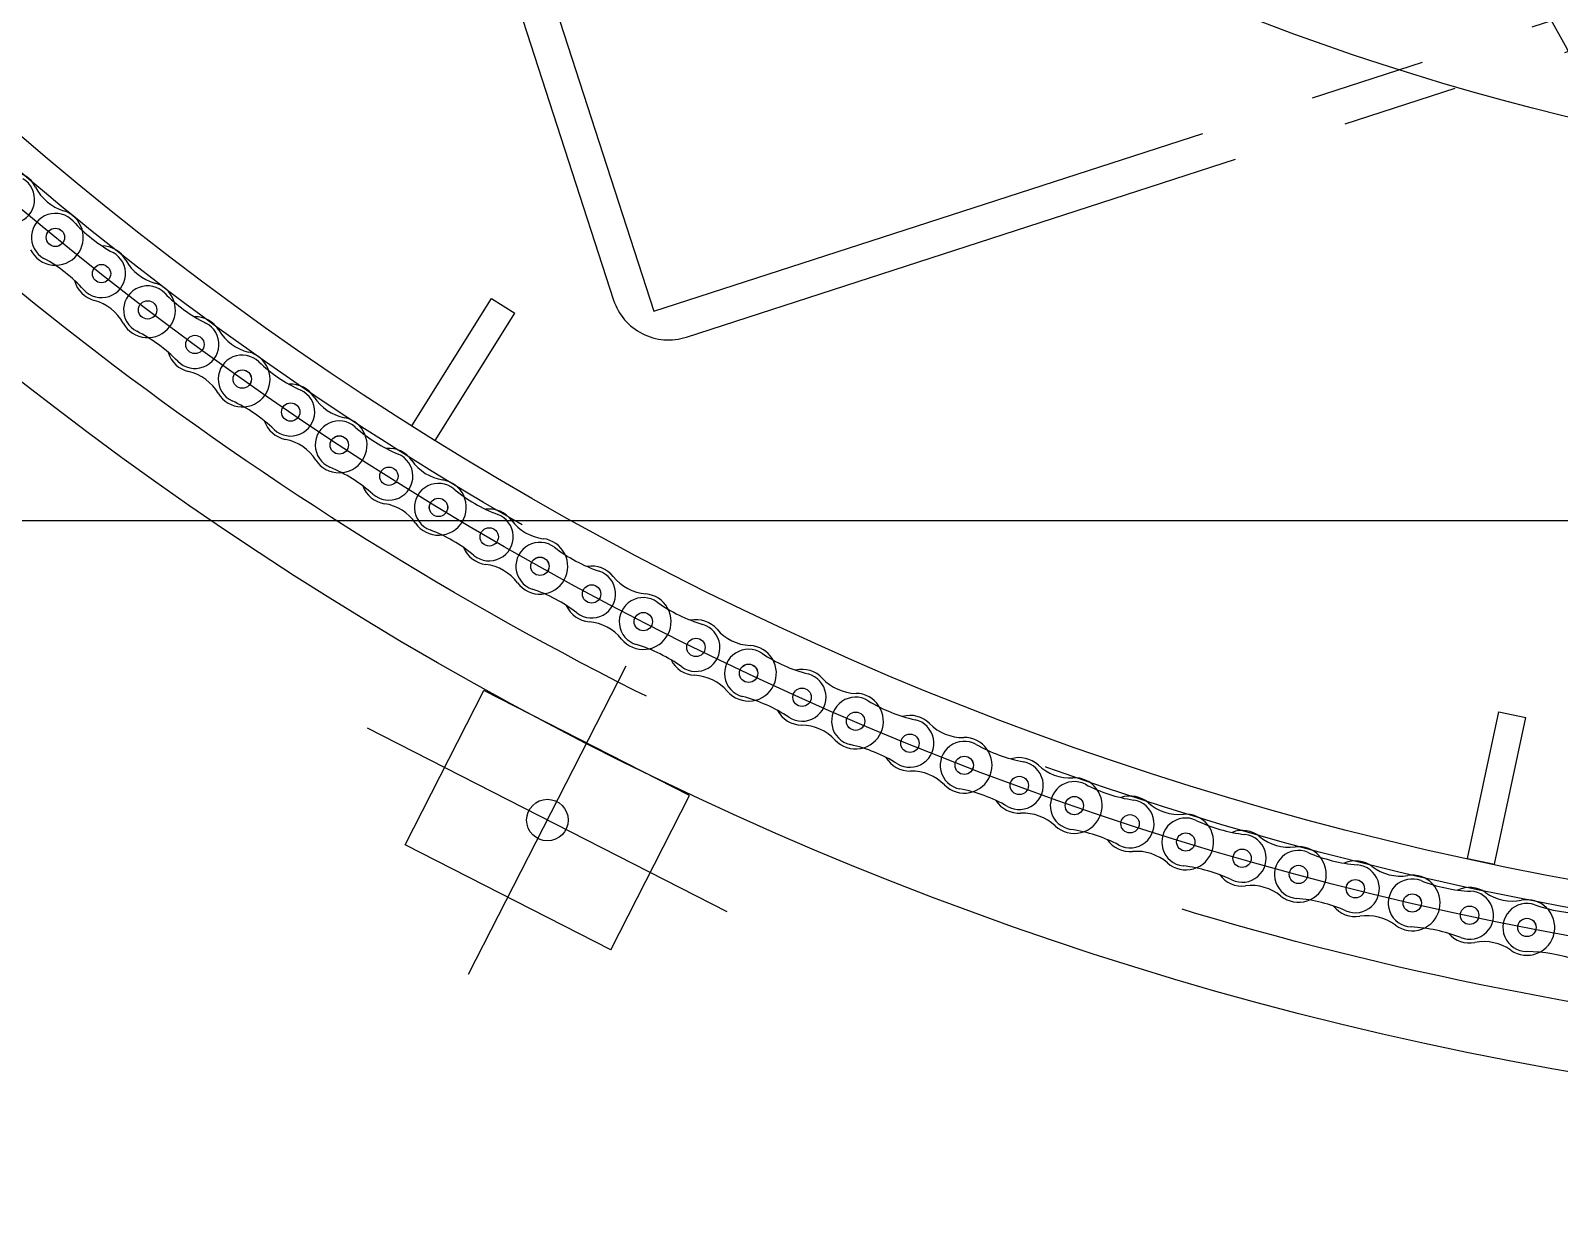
# Model space of a CAD drawing. Header units: millimetres. Extents: x 10462777 to 22643323, y 453826 to 1389191.
# Drawn here: x 11283246 to 11283908, y 584745 to 585259 of the extents above; entities that cross this region are included whole.
import ezdxf

# ---------------------------------------------------------------- set-up
doc = ezdxf.new("R2010")
doc.units = ezdxf.units.MM
doc.header["$LTSCALE"] = 200
doc.header["$MEASUREMENT"] = 0
doc.linetypes.add('HIDDEN', pattern=[3.75, 2.5, -1.25])
doc.linetypes.add('PHANTOM', pattern=[2.5, 1.25, -0.25, 0.25, -0.25, 0.25, -0.25])
doc.layers.get('0').update_dxf_attribs({"linetype": 'CONTINUOUS'})
for name, color, linetype in [('7', 7, 'CONTINUOUS'), ('CENTER', 1, 'CONTINUOUS'), ('H', 30, 'CONTINUOUS'), ('HIDDEN', 7, 'HIDDEN')]:
    doc.layers.add(name, color=color, linetype=linetype)
doc.layers.add('LAYOUT', color=8, linetype='CONTINUOUS', lineweight=25)

# ---------------------------------------------------------------- blocks, each defined once
blk = doc.blocks.new('A$C107C3577')
at = {"color": 4}
blk.add_line((2515, 232.38), (2515, 2116.11), dxfattribs=at)
blk = doc.blocks.new('r710ic')
at = {"layer": 'LAYOUT', "color": 3}
blk.add_circle((272041.37, 104232.63), 2050.12, dxfattribs=at)
blk = doc.blocks.new('A$C08586AF6')
at = {"layer": '7', "color": 71, "linetype": 'PHANTOM'}
for p, q in [((1646.25, 526), (1646.25, 976)), ((1661.25, 536), (1661.25, 966)), ((1467.5, 526), (1646.25, 526)), ((1462.62, 511), (1636.25, 511))]:
    blk.add_line(p, q, dxfattribs=at)
blk.add_arc((1636.25, 536), 25, 270, 0, dxfattribs=at)

msp = doc.modelspace()

# ---------------------------------------------------------------- linework, layer by layer
at = {"color": 31}
for centre in [(11283256.67965, 585169.24017, 0), (11283256.68659, 585169.23468, 0), (11283276.64106, 585153.53341, 0), (11283296.59533, 585137.83189, 0), (11283296.60246, 585137.82665, 0), (11283317.09566, 585122.83534, 0), (11283337.58867, 585107.84378, 0), (11283337.59598, 585107.83879, 0), (11283358.60267, 585093.57591, 0), (11283379.60918, 585079.31277, 0), (11283379.61666, 585079.30804, 0), (11283401.11095, 585065.79117, 0), (11283422.60508, 585052.27402, 0), (11283422.61272, 585052.26956, 0), (11283444.56814, 585039.51534, 0), (11283466.5234, 585026.76085, 0), (11283466.5312, 585026.75666, 0), (11283488.92069, 585014.7808, 0), (11283511.31004, 585002.80467, 0), (11283511.31798, 585002.80076, 0), (11283534.11396, 584991.61803, 0), (11283556.90982, 584980.43501, 0), (11283556.91789, 584980.43138, 0), (11283580.09228, 584970.05555, 0), (11283603.26656, 584959.67943, 0), (11283603.27475, 584959.67608, 0), (11283626.799, 584950.11994, 0), (11283650.32314, 584940.5635, 0), (11283650.33145, 584940.56044, 0), (11283674.17658, 584931.83575, 0), (11283698.0216, 584923.11076, 0), (11283698.03001, 584923.10799, 0), (11283722.16664, 584915.22551, 0), (11283746.30318, 584907.34272, 0), (11283746.31168, 584907.34025, 0), (11283770.71007, 584900.30968, 0), (11283795.10838, 584893.27881, 0), (11283795.11696, 584893.27664, 0), (11283819.74705, 584887.10664, 0), (11283844.37708, 584880.93634, 0), (11283844.38573, 584880.93448, 0), (11283869.21719, 584875.63266, 0), (11283894.04858, 584870.33054, 0), (11283894.05729, 584870.32898, 0)]:
    msp.add_circle(centre, 3.97, dxfattribs=at)
for centre, radius, start, end in [((11283237.2887, 585185.6323, 0), 12.05, 26.65122132, 87.24386235), ((11283237.2887, 585185.6323, 0), 10.4, 220.33855223, 59.24377131), ((11283266.17241, 585200.12849, 0), 20.26731, 206.6512122, 252.93110231), ((11283256.67965, 585169.24017, 0), 10.4, 42.34973152, 241.25493554), ((11283256.68659, 585169.23468, 0), 12.05, 321.03467541, 72.93111235), ((11283313.82995, 585221.33369, 0), 66.92976, 222.34972548, 241.25493554), ((11283256.68659, 585169.23468, 0), 12.05, 206.6512122, 321.03467541), ((11283276.64106, 585153.53341, 0), 10.4, 222.34972548, 61.25494434), ((11283276.64106, 585153.53341, 0), 12.05, 28.66239455, 89.25503546), ((11283219.49075, 585101.43989, 0), 66.92976, 42.34973152, 61.25494434), ((11283304.99824, 585169.03433, 0), 20.26731, 208.66238549, 254.9422755), ((11283276.64106, 585153.53341, 0), 12.05, 194.34963548, 254.9422755), ((11283296.60246, 585137.82665, 0), 12.05, 323.04584856, 74.94228545), ((11283296.59533, 585137.83189, 0), 10.4, 44.36090458, 243.26610867), ((11283351.88224, 585191.89897, 0), 66.92976, 224.36089869, 243.26610867), ((11283268.24528, 585122.32573, 0), 20.26731, 28.66239455, 74.94228545), ((11283296.60246, 585137.82665, 0), 12.05, 208.66238549, 323.04584856), ((11283317.09566, 585122.83534, 0), 10.4, 224.36089869, 63.26611773), ((11283317.09566, 585122.83534, 0), 12.05, 30.6735676, 91.26620861), ((11283344.89137, 585139.32189, 0), 20.26731, 210.67355866, 256.95344865), ((11283261.80875, 585068.76825, 0), 66.92976, 44.36090458, 63.26611773), ((11283317.09566, 585122.83534, 0), 12.05, 196.36080852, 256.95344865), ((11283337.58867, 585107.84378, 0), 10.4, 46.37207786, 245.27728185), ((11283337.59598, 585107.83879, 0), 12.05, 325.05702189, 76.95345852), ((11283309.80026, 585091.35224, 0), 20.26731, 30.6735676, 76.95345852), ((11283390.94407, 585163.81781, 0), 66.92976, 226.37207174, 245.27728185), ((11283358.60267, 585093.57591, 0), 10.4, 226.37207174, 65.27729079), ((11283358.60267, 585093.57591, 0), 12.05, 32.68474091, 93.27738176), ((11283337.59598, 585107.83879, 0), 12.05, 210.67355866, 325.05702189), ((11283305.24727, 585037.60187, 0), 66.92976, 46.37207786, 65.27729079), ((11283385.80268, 585111.02778, 0), 20.26731, 212.68473186, 258.96462188), ((11283358.60267, 585093.57591, 0), 12.05, 198.37198182, 258.96462188), ((11283379.60918, 585079.31277, 0), 10.4, 48.38325105, 247.28845495), ((11283379.61666, 585079.30804, 0), 12.05, 327.06819508, 78.96463189), ((11283430.96734, 585137.1248, 0), 66.92976, 228.38324499, 247.28845495), ((11283352.41665, 585061.85618, 0), 20.26731, 32.68474091, 78.96463189), ((11283401.11095, 585065.79117, 0), 12.05, 34.69591399, 95.28855505), ((11283379.61666, 585079.30804, 0), 12.05, 212.68473186, 327.06819508), ((11283349.75279, 585007.97913, 0), 66.92976, 48.38325105, 67.28846418), ((11283401.11095, 585065.79117, 0), 10.4, 228.38324499, 67.28846418), ((11283427.68174, 585084.18685, 0), 20.26731, 214.69590502, 260.9757951), ((11283422.60508, 585052.27402, 0), 10.4, 50.39442416, 249.29962806), ((11283422.61272, 585052.26956, 0), 12.05, 329.0793683, 80.97580504), ((11283401.11095, 585065.79117, 0), 12.05, 200.38315505, 260.9757951), ((11283471.90272, 585111.85283, 0), 66.92976, 230.39441807, 249.29962806), ((11283396.04193, 585033.87388, 0), 20.26731, 34.69591399, 80.97580504), ((11283444.56814, 585039.51534, 0), 10.4, 230.39441807, 69.29963718), ((11283444.56814, 585039.51534, 0), 12.05, 36.70708725, 97.29972819), ((11283422.61272, 585052.26956, 0), 12.05, 214.69590502, 329.0793683), ((11283470.47698, 585058.83218, 0), 20.26731, 216.70707836, 262.98696839), ((11283395.27049, 584979.93653, 0), 66.92976, 50.39442416, 69.29963718), ((11283466.5234, 585026.76085, 0), 10.4, 52.40559748, 251.31080137), ((11283466.5312, 585026.75666, 0), 12.05, 331.09054141, 82.98697828), ((11283444.56814, 585039.51534, 0), 12.05, 202.39432819, 262.98696839), ((11283513.6998, 585088.03302, 0), 66.92976, 232.4055913, 251.31080137), ((11283440.62236, 585007.43982, 0), 20.26731, 36.70708725, 82.98697828), ((11283488.92069, 585014.7808, 0), 10.4, 232.4055913, 71.31081037), ((11283488.92069, 585014.7808, 0), 12.05, 38.71826038, 99.31090135), ((11283466.5312, 585026.75666, 0), 12.05, 216.70707836, 331.09054141), ((11283441.74429, 584953.50862, 0), 66.92976, 52.40559748, 71.31081037), ((11283514.13566, 585034.995, 0), 20.26731, 218.71825155, 264.99814142), ((11283488.92069, 585014.7808, 0), 12.05, 204.40550147, 264.99814142), ((11283511.31004, 585002.80467, 0), 10.4, 54.41677053, 253.3219746), ((11283511.31798, 585002.80076, 0), 12.05, 333.10171458, 84.99815149), ((11283556.30707, 585065.69473, 0), 66.92976, 234.41676467, 253.3219746), ((11283534.11396, 584991.61803, 0), 12.05, 40.72943352, 101.32207457), ((11283486.10301, 584982.58656, 0), 20.26731, 38.71826038, 84.99815149), ((11283511.31798, 585002.80076, 0), 12.05, 218.71825155, 333.10171458), ((11283534.11396, 584991.61803, 0), 10.4, 234.41676467, 73.32198351), ((11283558.604, 585012.70467, 0), 20.26731, 220.72942463, 267.00931465), ((11283489.11694, 584928.72797, 0), 66.92976, 54.41677053, 73.32198351), ((11283556.90982, 584980.43501, 0), 10.4, 56.42794357, 255.33314766), ((11283556.91789, 584980.43138, 0), 12.05, 335.11288775, 87.00932469), ((11283534.11396, 584991.61803, 0), 12.05, 206.41667451, 267.00931465), ((11283599.67204, 585044.86547, 0), 66.92976, 236.42793765, 255.33314766), ((11283532.42786, 584959.34473, 0), 20.26731, 40.72943352, 87.00932469), ((11283580.09228, 584970.05555, 0), 10.4, 236.42793765, 75.3331567), ((11283580.09228, 584970.05555, 0), 12.05, 42.74060672, 103.3332477), ((11283603.82721, 584991.98867, 0), 20.26731, 222.74059783, 269.02048779), ((11283556.91789, 584980.43138, 0), 12.05, 220.72942463, 335.11288775), ((11283537.33006, 584905.62509, 0), 66.92976, 56.42794357, 75.3331567), ((11283603.26656, 584959.67943, 0), 10.4, 58.43911699, 257.34432103), ((11283603.27475, 584959.67608, 0), 12.05, 337.12406101, 89.02049783), ((11283580.09228, 584970.05555, 0), 12.05, 208.42784774, 269.02048779), ((11283643.74129, 585025.57092, 0), 66.92976, 238.439111, 257.34432103), ((11283579.53982, 584937.74296, 0), 20.26731, 42.74060672, 89.02049783), ((11283626.799, 584950.11994, 0), 10.4, 238.439111, 77.34432999), ((11283626.799, 584950.11994, 0), 12.05, 44.75177993, 105.34442098), ((11283649.74957, 584972.87251, 0), 20.26731, 224.75177097, 271.03166084), ((11283603.27475, 584959.67608, 0), 12.05, 222.74059783, 337.12406101), ((11283650.32314, 584940.5635, 0), 10.4, 60.45029003, 259.35549396), ((11283650.33145, 584940.56044, 0), 12.05, 339.13523412, 91.03167087), ((11283586.32427, 584884.22845, 0), 66.92976, 58.43911699, 77.34432999), ((11283626.799, 584950.11994, 0), 12.05, 210.43902088, 271.03166084), ((11283688.46052, 585007.83483, 0), 66.92976, 240.45028413, 259.35549396), ((11283674.17658, 584931.83575, 0), 12.05, 46.76295321, 107.35559408), ((11283627.38087, 584917.80787, 0), 20.26731, 44.75177993, 91.03167087), ((11283674.17658, 584931.83575, 0), 10.4, 240.45028413, 79.35550308), ((11283696.31452, 584955.37974, 0), 20.26731, 226.76294413, 273.04283419), ((11283650.33145, 584940.56044, 0), 12.05, 224.75177097, 339.13523412), ((11283636.0392, 584864.56441, 0), 66.92976, 60.45029003, 79.35550308), ((11283698.0216, 584923.11076, 0), 10.4, 62.46146336, 261.36666727), ((11283698.03001, 584923.10799, 0), 12.05, 341.14640731, 93.04284423), ((11283733.77464, 584991.67906, 0), 66.92976, 242.46145733, 261.36666727), ((11283674.17658, 584931.83575, 0), 12.05, 212.45019408, 273.04283419), ((11283722.16664, 584915.22551, 0), 10.4, 242.46145733, 81.36667634), ((11283722.16664, 584915.22551, 0), 12.05, 48.77412623, 109.36676728), ((11283743.46469, 584939.53191, 0), 20.26731, 228.77411738, 275.05400732), ((11283675.89206, 584899.564, 0), 20.26731, 46.76295321, 93.04284423), ((11283698.03001, 584923.10799, 0), 12.05, 226.76294413, 341.14640731), ((11283746.30318, 584907.34272, 0), 10.4, 64.47263652, 263.37784053), ((11283746.31168, 584907.34025, 0), 12.05, 343.15758049, 95.05401739), ((11283686.4136, 584846.6572, 0), 66.92976, 62.46146336, 81.36667634), ((11283779.62783, 584977.12351, 0), 66.92976, 244.47263058, 263.37784053), ((11283770.71007, 584900.30968, 0), 10.4, 244.47263058, 83.37784956), ((11283770.71007, 584900.30968, 0), 12.05, 50.78529956, 111.37794059), ((11283722.16664, 584915.22551, 0), 12.05, 214.46136726, 275.05400732), ((11283746.31168, 584907.34025, 0), 12.05, 228.77411738, 343.15758049), ((11283791.14198, 584925.34855, 0), 20.26731, 230.78529048, 277.06518064), ((11283795.10838, 584893.27881, 0), 10.4, 66.48380981, 265.38901378), ((11283795.11696, 584893.27664, 0), 12.05, 345.16875376, 97.06519054), ((11283725.01363, 584883.03384, 0), 20.26731, 48.77412623, 95.05401739), ((11283737.38541, 584830.52888, 0), 66.92976, 64.47263652, 83.37784956), ((11283825.96359, 584964.18612, 0), 66.92976, 246.48380355, 265.38901378), ((11283819.74705, 584887.10664, 0), 12.05, 52.79647269, 113.38911354), ((11283819.74705, 584887.10664, 0), 10.4, 246.48380355, 85.38902277), ((11283770.71007, 584900.30968, 0), 12.05, 216.4725405, 277.06518064), ((11283839.28765, 584912.84714, 0), 20.26731, 232.79646381, 279.07635353), ((11283844.37708, 584880.93634, 0), 10.4, 68.494983, 267.40018683), ((11283844.38573, 584880.93448, 0), 12.05, 347.17992682, 99.07636369), ((11283872.72484, 584952.88283, 0), 66.92976, 248.49497703, 267.40018683), ((11283774.68505, 584868.23776, 0), 20.26731, 50.78529956, 97.06519054), ((11283795.11696, 584893.27664, 0), 12.05, 230.78529048, 345.16875376), ((11283869.21719, 584875.63266, 0), 12.05, 54.80764583, 115.40028682), ((11283869.21719, 584875.63266, 0), 10.4, 248.49497703, 87.4001958), ((11283887.8424, 584902.04307, 0), 20.26731, 234.80763693, 281.08752682), ((11283788.89184, 584816.19932, 0), 66.92976, 66.48380981, 85.38902277), ((11283819.74705, 584887.10664, 0), 12.05, 218.48371357, 279.07635353), ((11283844.38573, 584880.93448, 0), 12.05, 232.79646381, 347.17992682), ((11283894.04858, 584870.33054, 0), 10.4, 70.50615619, 269.4113601), ((11283894.05729, 584870.32898, 0), 12.05, 349.19110011, 101.08753683), ((11283919.85396, 584943.22755, 0), 66.92976, 250.50615009, 269.4113601), ((11283824.84513, 584855.19398, 0), 20.26731, 52.79647269, 99.07636369), ((11283840.86943, 584803.68618, 0), 66.92976, 68.494983, 87.4001958), ((11283869.21719, 584875.63266, 0), 12.05, 220.49488684, 281.08752682), ((11283875.43208, 584843.91857, 0), 20.26731, 54.80764583, 101.08753683), ((11283894.05729, 584870.32898, 0), 12.05, 234.80763693, 349.19110011), ((11283893.25414, 584793.00486, 0), 66.92976, 70.50615619, 89.41136907)]:
    msp.add_arc(centre, radius, start, end, dxfattribs=at)
at = {"layer": '7', "color": 2}
for p, q in [((11283408.19771, 584906.17755, 0), (11283442.3085, 584972.97167, 0)), ((11283531.36732, 584927.49062, 0), (11283442.3085, 584972.97167, 0)), ((11283497.25654, 584860.6965, 0), (11283531.36732, 584927.49062, 0)), ((11283497.25654, 584860.6965, 0), (11283408.19771, 584906.17755, 0))]:
    msp.add_line(p, q, dxfattribs=at)
at = {"layer": '7', "color": 4}
for radius in [1505, 1423]:
    msp.add_circle((11284171.32774, 586290.56642, 0), radius, dxfattribs=at)
at = {"layer": '7', "color": 2}
msp.add_circle((11283469.78252, 584916.83408, 0), 9, dxfattribs=at)
at = {"layer": 'CENTER'}
for p, q in [((11283435.67173, 584850.03997, 0), (11283503.89331, 584983.6282, 0)), ((11283547.70899, 584877.03816, 0), (11283391.85605, 584956.63, 0))]:
    msp.add_line(p, q, dxfattribs=at)
for radius in [1447.05, 1100]:
    msp.add_circle((11284171.32774, 586290.56642, 0), radius, dxfattribs=at)
at = {"layer": 'H'}
for p, q in [((11283411.0567, 585087.67285, 0), (11283445.55218, 585142.76425, 0)), ((11283445.55218, 585142.76425, 0), (11283455.7229, 585136.39585, 0)), ((11283421.22742, 585081.30446, 0), (11283455.7229, 585136.39585, 0)), ((11283411.0567, 585087.67285, 0), (11283421.22742, 585081.30446, 0)), ((11283868.32049, 584900.1882, 0), (11283881.89327, 584963.75533, 0)), ((11283881.89327, 584963.75533, 0), (11283893.62874, 584961.24958, 0)), ((11283880.05596, 584897.68246, 0), (11283893.62874, 584961.24958, 0)), ((11283868.32049, 584900.1882, 0), (11283880.05596, 584897.68246, 0))]:
    msp.add_line(p, q, dxfattribs=at)
at = {"layer": 'HIDDEN'}
for radius in [1475, 1435]:
    msp.add_circle((11284171.32774, 586290.56642, 0), radius, dxfattribs=at)

# ---------------------------------------------------------------- block references
at = {"xscale": 1.000514211750324, "yscale": 1.000514211750324, "zscale": 1.000514211750324, "rotation": 270}
msp.add_blockref('A$C107C3577', (11282865.35177, 587562.83797, 0), dxfattribs=at)
at = {"layer": '7', "rotation": 287.9472566882953}
msp.add_blockref('A$C08586AF6', (11282508.14601, 586541.27043, 0), dxfattribs=at)
at = {"layer": 'LAYOUT', "color": 2, "rotation": 270}
msp.add_blockref('r710ic', (11177875.24796, 856316.46559, 0), dxfattribs=at)

doc.saveas('drawing.dxf')
